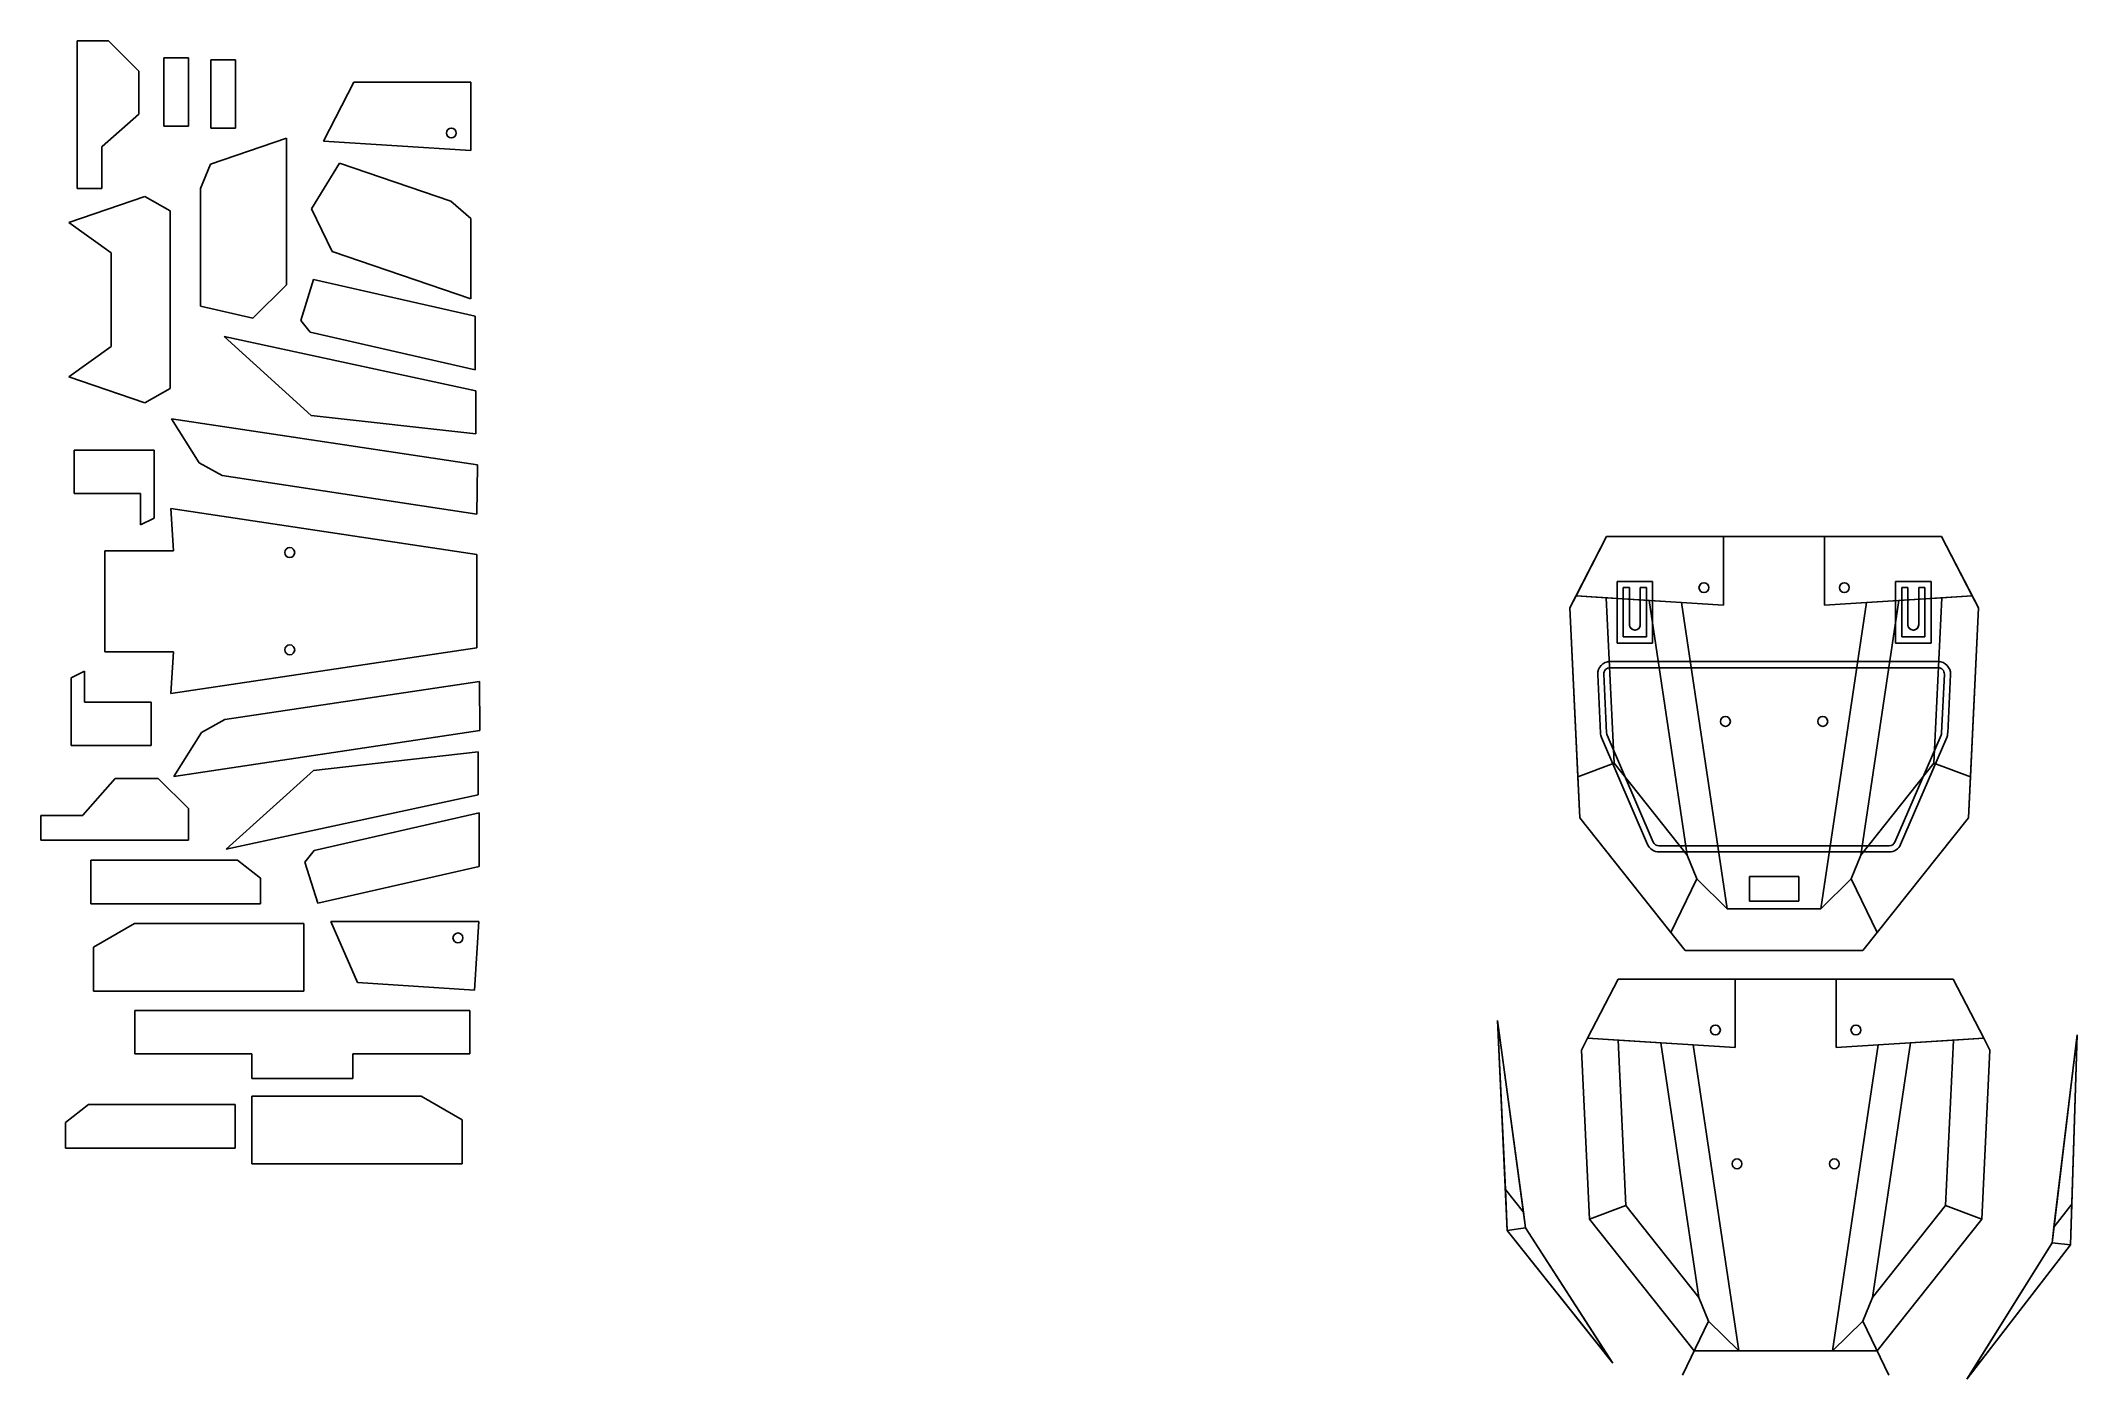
# Model space of a CAD drawing. Header units: millimetres. Extents: x 76 to 1729, y 449 to 1535.
import ezdxf

# ---------------------------------------------------------------- set-up
doc = ezdxf.new("R2010")
doc.units = ezdxf.units.MM

msp = doc.modelspace()

# ---------------------------------------------------------------- linework, layer by layer
for p, q in [((130.8, 1535, 0.9), (105.4, 1535, 0.9)), ((105.4, 1415, 0.9), (105.4, 1535, 0.9)), ((130.8, 1535, 0.9), (155.4, 1510.3, 0.9)), ((175.8, 1521.2, 0.9), (175.8, 1465.6, 0.9)), ((175.8, 1521.2, 0.9), (195.8, 1521.2, 0.9)), ((195.8, 1465.6, 0.9), (195.8, 1521.2, 0.9)), ((155.4, 1510.3, 0.9), (155.4, 1475.4, 0.9)), ((213.9, 1519.6, 0.9), (213.9, 1464, 0.9)), ((213.9, 1519.6, 0.9), (233.9, 1519.6, 0.9)), ((233.9, 1464, 0.9), (233.9, 1519.6, 0.9)), ((330, 1501.5, 0.9), (305.2, 1453.5, 0.9)), ((330, 1501.5, 0.9), (425, 1501.5, 0.9)), ((425, 1501.5, 0.9), (425, 1445.9, 0.9)), ((125.5, 1449.2, 0.9), (155.4, 1475.4, 0.9)), ((195.8, 1465.6, 0.9), (175.8, 1465.6, 0.9)), ((213.5, 1434.9, 0.9), (275.3, 1456, 0.9)), ((233.9, 1464, 0.9), (213.9, 1464, 0.9)), ((275.3, 1336.9, 0.9), (275.3, 1456, 0.9)), ((125.4, 1449.1, 0.9), (125.4, 1449.2, 0.9)), ((125.5, 1449.2, 0.9), (125.4, 1449.2, 0.9)), ((125.4, 1449.1, 0.9), (125.4, 1415, 0.9)), ((125.5, 1449.2, 0.9), (125.5, 1449.2, 0.9)), ((425, 1445.9, 0.9), (305.2, 1453.5, 0.9)), ((205.4, 1415, 0.9), (213.5, 1434.9, 0.9)), ((318.4, 1435.7, 0.9), (295.5, 1398.6, 0.9)), ((408.7, 1404.8, 0.9), (318.4, 1435.7, 0.9)), ((98.5, 1387.4, 0.9), (160.3, 1408.5, 0.9)), ((125.4, 1415, 0.9), (105.4, 1415, 0.9)), ((160.3, 1408.5, 0.9), (180.9, 1396.9, 0.9)), ((205.4, 1415, 0.9), (205.4, 1319.6, 0.9)), ((180.9, 1396.9, 0.9), (180.9, 1252.7, 0.9)), ((312.2, 1363.9, 0.9), (295.5, 1398.6, 0.9)), ((408.7, 1404.8, 0.9), (424.9, 1390.7, 0.9)), ((424.9, 1390.7, 0.9), (424.9, 1325.4, 0.9)), ((98.5, 1387.4, 0.9), (132.8, 1362.8, 0.9)), ((132.8, 1362.8, 0.9), (132.8, 1286.8, 0.9)), ((312.2, 1363.9, 0.9), (424.9, 1325.4, 0.9)), ((287, 1308, 0.9), (297.3, 1341.3, 0.9)), ((297.3, 1341.3, 0.9), (428.4, 1311.4, 0.9)), ((275.3, 1336.9, 0.9), (247.8, 1309.9, 0.9)), ((205.4, 1319.6, 0.9), (247.8, 1309.9, 0.9)), ((294.4, 1298.4, 0.9), (287, 1308, 0.9)), ((428.4, 1311.4, 0.9), (428.4, 1267.9, 0.9)), ((428.9, 1250.9, 0.9), (224.6, 1294.9, 0.9)), ((224.6, 1294.9, 0.9), (295.4, 1230.9, 0.9)), ((428.4, 1267.9, 0.9), (294.4, 1298.4, 0.9)), ((98.5, 1262.2, 0.9), (132.8, 1286.8, 0.9)), ((98.5, 1262.2, 0.9), (160.3, 1241.1, 0.9)), ((160.3, 1241.1, 0.9), (180.9, 1252.7, 0.9)), ((428.9, 1216, 0.9), (428.9, 1250.9, 0.9)), ((204.3, 1192.5, 0.9), (181.8, 1228.2, 0.9)), ((181.8, 1228.2, 0.9), (430.2, 1190.7, 0.9)), ((428.9, 1216, 0.9), (295.4, 1230.9, 0.9)), ((102.8, 1167.6, 0.9), (102.8, 1202.6, 0.9)), ((102.8, 1202.6, 0.9), (167.7, 1202.6, 0.9)), ((167.7, 1147.6, 0.9), (167.7, 1202.6, 0.9)), ((223.1, 1182, 0.9), (204.3, 1192.5, 0.9)), ((429.7, 1190.6, 0.9), (430.2, 1190.6, 0.9)), ((430.2, 1190.5, 0.9), (429.7, 1190.6, 0.9)), ((430.2, 1190.5, 0.9), (429.7, 1150.8, 0.9)), ((430.2, 1190.7, 0.9), (430.2, 1190.6, 0.9)), ((429.7, 1150.8, 0.9), (223.1, 1182, 0.9)), ((102.8, 1167.6, 0.9), (156.8, 1167.6, 0.9)), ((156.8, 1142.2, 0.9), (156.8, 1167.6, 0.9)), ((167.7, 1147.6, 0.9), (156.8, 1142.2, 0.9)), ((181.4, 1155.2, 0.9), (183.5, 1121.1, 0.9)), ((429.8, 1118.1, 0.9), (181.4, 1155.2, 0.9)), ((1317, 1074.8, 85), (1346.8, 1132.5, 85)), ((1346.8, 1132.5, 50), (1322, 1084.5, 50)), ((1346.8, 1132.5, 85), (1346.8, 1132.5, 50)), ((1346.8, 1132.5, 85), (1618.8, 1132.5, 85)), ((1346.8, 1132.5, 50), (1441.8, 1132.5, 50)), ((1441.8, 1132.5, 50), (1441.8, 1076.8, 50)), ((1441.8, 1132.5, 50), (1441.8, 1132.5, 30)), ((1441.8, 1076.8, 30), (1441.8, 1132.5, 30)), ((1441.8, 1132.5, 30), (1523.8, 1132.5, 30)), ((1523.8, 1132.5, 50), (1523.8, 1076.8, 50)), ((1618.8, 1132.5, 50), (1523.8, 1132.5, 50)), ((1523.8, 1132.5, 50), (1523.8, 1132.5, 30)), ((1523.8, 1076.8, 30), (1523.8, 1132.5, 30)), ((1618.8, 1132.5, 50), (1643.6, 1084.5, 50)), ((1618.8, 1132.5, 50), (1618.8, 1132.5, 85)), ((1618.8, 1132.5, 85), (1648.6, 1074.8, 85)), ((127.9, 1039.1, 0.9), (127.9, 1121.1, 0.9)), ((183.5, 1121.1, 0.9), (127.9, 1121.1, 0.9)), ((429.8, 1118.1, 0.9), (429.8, 1042.1, 0.9)), ((1384.2, 1096.1, 81), (1355.4, 1096.1, 81)), ((1355.4, 1096.1, 81), (1355.4, 1046.1, 81)), ((1384.2, 1046.1, 81), (1384.2, 1096.1, 81)), ((1610.2, 1096.1, 81), (1581.4, 1096.1, 81)), ((1581.4, 1096.1, 81), (1581.4, 1046.1, 81)), ((1610.2, 1046.1, 81), (1610.2, 1096.1, 81)), ((1317, 1074.8, 30), (1322, 1084.5, 24.6)), ((1323.5, 937.6, 30), (1317, 1074.8, 30)), ((1325.1, 904.3, 85), (1317, 1074.8, 85)), ((1317, 1074.8, 30), (1317, 1074.8, 85)), ((1322, 1084.5, 24.6), (1346.6, 1082.9)), ((1322, 1084.5, 24.6), (1322, 1084.5, 50)), ((1441.8, 1076.8, 50), (1322, 1084.5, 50)), ((1346.6, 1082.9), (1353, 948.7)), ((1346.6, 1082.9), (1381.5, 1080.7)), ((1365.4, 1091.1, 85), (1360.4, 1091.1, 85)), ((1360.4, 1051.1, 85), (1360.4, 1091.1, 85)), ((1365.4, 1061.1, 85), (1365.4, 1091.1, 85)), ((1365.4, 1091.1, 97.5), (1365.4, 1091.1, 85)), ((1365.4, 1061.1, 97.5), (1365.4, 1091.1, 97.5)), ((1374.2, 1091.1, 85), (1374.2, 1091.1, 97.5)), ((1374.2, 1061.1, 97.5), (1374.2, 1091.1, 97.5)), ((1374.2, 1091.1, 85), (1374.2, 1061.1, 85)), ((1379.2, 1091.1, 85), (1374.2, 1091.1, 85)), ((1379.2, 1051.1, 85), (1379.2, 1091.1, 85)), ((1407.6, 1079, 29.9), (1381.5, 1080.7)), ((1381.5, 1080.7), (1412.3, 873.9)), ((1407.6, 1079, 29.9), (1407.7, 1079, 29.8)), ((1407.6, 1079, 29.9), (1407.7, 1078.6, 29.9)), ((1407.7, 1079, 29.8), (1407.7, 1078.6, 29.9)), ((1444.8, 830.5, 30), (1407.7, 1079, 30)), ((1407.7, 1079, 30), (1407.7, 1079, 29.9)), ((1407.7, 1079, 29.8), (1407.7, 1079, 29.9)), ((1407.7, 1079, 30), (1441.8, 1076.8, 30)), ((1407.7, 1078.6, 29.9), (1407.7, 1079, 29.9)), ((1441.8, 1076.8, 30), (1441.8, 1076.8, 50)), ((1520.8, 830.5, 30), (1557.9, 1079, 30)), ((1523.8, 1076.8, 50), (1643.6, 1084.5, 50)), ((1557.9, 1079, 30), (1523.8, 1076.8, 30)), ((1523.8, 1076.8, 30), (1523.8, 1076.8, 50)), ((1584.1, 1080.7), (1553.2, 873.9)), ((1557.9, 1079, 29.8), (1557.9, 1078.6, 29.9)), ((1557.9, 1079, 30), (1557.9, 1079, 29.9)), ((1558, 1079, 29.9), (1557.9, 1079, 29.8)), ((1557.9, 1079, 29.8), (1557.9, 1079, 29.9)), ((1557.9, 1078.6, 29.9), (1557.9, 1079, 29.9)), ((1558, 1079, 29.9), (1557.9, 1078.6, 29.9)), ((1558, 1079, 29.9), (1584.1, 1080.7)), ((1618.9, 1082.9), (1584.1, 1080.7)), ((1591.4, 1091.1, 85), (1586.4, 1091.1, 85)), ((1586.4, 1051.1, 85), (1586.4, 1091.1, 85)), ((1591.4, 1061.1, 85), (1591.4, 1091.1, 85)), ((1591.4, 1091.1, 97.5), (1591.4, 1091.1, 85)), ((1591.4, 1061.1, 97.5), (1591.4, 1091.1, 97.5)), ((1600.2, 1091.1, 85), (1600.2, 1091.1, 97.5)), ((1600.2, 1061.1, 97.5), (1600.2, 1091.1, 97.5)), ((1600.2, 1091.1, 85), (1600.2, 1061.1, 85)), ((1605.2, 1091.1, 85), (1600.2, 1091.1, 85)), ((1605.2, 1051.1, 85), (1605.2, 1091.1, 85)), ((1618.9, 1082.9), (1612.5, 948.7)), ((1643.6, 1084.5, 24.6), (1618.9, 1082.9)), ((1648.6, 1074.8, 85), (1640.5, 904.3, 85)), ((1642.1, 937.6, 30), (1648.6, 1074.8, 30)), ((1648.6, 1074.8, 30), (1643.6, 1084.5, 24.6)), ((1643.6, 1084.5, 24.6), (1643.6, 1084.5, 50)), ((1648.6, 1074.8, 30), (1648.6, 1074.8, 85)), ((1365.4, 1061.1, 97.5), (1365.4, 1061.1, 85)), ((1365.4, 1061.1, 97.5), (1365.4, 1061.1, 97.5)), ((1374.2, 1061.1, 97.5), (1374.2, 1061.1, 97.5)), ((1374.2, 1061.1, 85), (1374.2, 1061.1, 97.5)), ((1591.4, 1061.1, 97.5), (1591.4, 1061.1, 85)), ((1591.4, 1061.1, 97.5), (1591.4, 1061.1, 97.5)), ((1600.2, 1061.1, 97.5), (1600.2, 1061.1, 97.5)), ((1600.2, 1061.1, 85), (1600.2, 1061.1, 97.5)), ((429.8, 1042.1, 0.9), (181.4, 1005.1, 0.9)), ((1355.4, 1046.1, 81), (1384.2, 1046.1, 81)), ((1360.4, 1051.1, 85), (1379.2, 1051.1, 85)), ((1581.4, 1046.1, 81), (1610.2, 1046.1, 81)), ((1586.4, 1051.1, 85), (1605.2, 1051.1, 85)), ((183.5, 1039.1, 0.9), (127.9, 1039.1, 0.9)), ((181.4, 1005.1, 0.9), (183.5, 1039.1, 0.9)), ((1349.6, 1031.1, 83), (1616, 1031.1, 83)), ((1349.6, 1031.1, 83), (1349.6, 1031.1, 81)), ((1616, 1031.1, 81), (1349.6, 1031.1, 81)), ((1616, 1026.1, 81), (1349.6, 1026.1, 81)), ((1349.6, 1026.1, 81), (1349.6, 1026.1, 79)), ((1616, 1026.1, 79), (1349.6, 1026.1, 79)), ((1616, 1031.1, 81), (1616, 1031.1, 83)), ((1616, 1026.1, 79), (1616, 1026.1, 81)), ((100.4, 1018, 0.9), (111.2, 1023.4, 0.9)), ((100.4, 1018, 0.9), (100.4, 963, 0.9)), ((111.2, 1023.4, 0.9), (111.2, 998, 0.9)), ((431.8, 1014.9, 0.9), (225.1, 984, 0.9)), ((432.2, 975.2, 0.9), (431.8, 1014.9, 0.9)), ((1339.6, 1020.6, 81), (1341.8, 972.9, 81)), ((1339.6, 1020.6, 81), (1339.6, 1020.6, 83)), ((1341.8, 972.9, 83), (1339.6, 1020.6, 83)), ((1344.6, 1020.8, 79), (1344.6, 1020.8, 81)), ((1344.6, 1020.8, 81), (1346.8, 973.2, 81)), ((1344.6, 1020.8, 79), (1346.8, 973.2, 79)), ((1618.7, 973.2, 81), (1621, 1020.8, 81)), ((1618.7, 973.2, 79), (1621, 1020.8, 79)), ((1621, 1020.8, 81), (1621, 1020.8, 79)), ((1623.7, 972.9, 81), (1626, 1020.6, 81)), ((1626, 1020.6, 83), (1623.7, 972.9, 83)), ((1626, 1020.6, 83), (1626, 1020.6, 81)), ((165.3, 998, 0.9), (111.2, 998, 0.9)), ((165.3, 963, 0.9), (165.3, 998, 0.9)), ((225.1, 984, 0.9), (206.3, 973.6, 0.9)), ((100.4, 963, 0.9), (165.3, 963, 0.9)), ((183.7, 937.9, 0.9), (432.2, 975, 0.9)), ((206.3, 973.6, 0.9), (183.7, 937.9, 0.9)), ((432.2, 975.2, 0.9), (431.8, 975.1, 0.9)), ((431.8, 975.1, 0.9), (432.2, 975.1, 0.9)), ((432.2, 975, 0.9), (432.2, 975.1, 0.9)), ((1341.8, 972.9, 83), (1341.8, 972.9, 81)), ((1342.7, 969.5, 81), (1380.1, 882.6, 81)), ((1342.7, 969.5, 81), (1342.7, 969.5, 83)), ((1380.1, 882.6, 83), (1342.7, 969.5, 83)), ((1346.8, 973.2, 81), (1346.8, 973.2, 79)), ((1347.2, 971.4, 79), (1347.2, 971.4, 81)), ((1347.2, 971.4, 81), (1384.7, 884.6, 81)), ((1347.2, 971.4, 79), (1384.7, 884.6, 79)), ((1580.9, 884.6, 81), (1618.3, 971.4, 81)), ((1580.9, 884.6, 79), (1618.3, 971.4, 79)), ((1585.5, 882.6, 81), (1622.9, 969.5, 81)), ((1622.9, 969.5, 83), (1585.5, 882.6, 83)), ((1618.3, 971.4, 81), (1618.3, 971.4, 79)), ((1618.7, 973.2, 79), (1618.7, 973.2, 81)), ((1622.9, 969.5, 83), (1622.9, 969.5, 81)), ((1623.7, 972.9, 81), (1623.7, 972.9, 83)), ((226.4, 878.9, 0.9), (297.2, 942.8, 0.9)), ((430.7, 957.7, 0.9), (297.2, 942.8, 0.9)), ((430.7, 957.7, 0.9), (430.7, 922.8, 0.9)), ((1353, 948.7), (1323.5, 937.6, 30)), ((1412.3, 873.9), (1353, 948.7)), ((1553.2, 873.9), (1612.5, 948.7)), ((1612.5, 948.7), (1642.1, 937.6, 30)), ((110, 906.3, 0.9), (136.1, 936.2, 0.9)), ((171.1, 936.2, 0.9), (136.1, 936.2, 0.9)), ((195.8, 911.7, 0.9), (171.1, 936.2, 0.9)), ((1325.1, 904.3, 49.4), (1323.5, 937.6, 30)), ((1640.5, 904.3, 49.4), (1642.1, 937.6, 30)), ((195.8, 911.7, 0.9), (195.8, 886.2, 0.9)), ((430.7, 922.8, 0.9), (226.4, 878.9, 0.9)), ((109.9, 906.2, 0.9), (75.7, 906.2, 0.9)), ((75.7, 906.2, 0.9), (75.7, 886.2, 0.9)), ((110, 906.3, 0.9), (109.9, 906.4, 0.9)), ((109.9, 906.4, 0.9), (109.9, 906.3, 0.9)), ((109.9, 906.2, 0.9), (109.9, 906.3, 0.9)), ((431.6, 908.3, 0.9), (297.7, 877.8, 0.9)), ((431.6, 864.8, 0.9), (431.6, 908.3, 0.9)), ((1410.7, 796.5, 85), (1325.1, 904.3, 85)), ((1325.1, 904.3, 85), (1325.1, 904.3, 49.4)), ((1325.1, 904.3, 49.4), (1399.1, 811.1, 49.4)), ((1640.5, 904.3, 85), (1554.9, 796.5, 85)), ((1640.5, 904.3, 49.4), (1566.5, 811.1, 49.4)), ((1640.5, 904.3, 49.4), (1640.5, 904.3, 85)), ((75.7, 886.2, 0.9), (195.8, 886.2, 0.9)), ((297.7, 877.8, 0.9), (290.2, 868.2, 0.9)), ((1380.1, 882.6, 83), (1380.1, 882.6, 81)), ((1384.7, 884.6, 81), (1384.7, 884.6, 79)), ((1389.3, 881.6, 79), (1576.3, 881.6, 79)), ((1389.3, 881.6, 79), (1389.3, 881.6, 81)), ((1389.3, 881.6, 81), (1576.3, 881.6, 81)), ((1389.3, 876.6, 81), (1576.3, 876.6, 81)), ((1389.3, 876.6, 81), (1389.3, 876.6, 83)), ((1576.3, 876.6, 83), (1389.3, 876.6, 83)), ((1576.3, 881.6, 81), (1576.3, 881.6, 79)), ((1576.3, 876.6, 83), (1576.3, 876.6, 81)), ((1580.9, 884.6, 79), (1580.9, 884.6, 81)), ((1585.5, 882.6, 81), (1585.5, 882.6, 83)), ((116.5, 869.9, 0.9), (235.5, 869.9, 0.9)), ((116.5, 869.9, 0.9), (116.5, 834.4, 0.9)), ((235.5, 869.9, 0.9), (254.1, 855.4, 0.9)), ((290.2, 868.2, 0.9), (300.6, 835, 0.9)), ((300.6, 835, 0.9), (431.6, 864.8, 0.9)), ((1412.3, 873.9), (1420.2, 854.8, 5.8)), ((1553.2, 873.9), (1545.4, 854.8, 5.8)), ((254.1, 855.4, 0.9), (254.1, 834.4, 0.9)), ((1420.2, 854.8, 5.8), (1399.1, 811.1, 49.4)), ((1420.2, 854.8, 5.8), (1444.8, 830.5, 30)), ((1502.8, 856.6, 80), (1462.8, 856.6, 80)), ((1462.8, 856.6, 76), (1502.8, 856.6, 76)), ((1462.8, 856.6, 80), (1462.8, 836.6, 80)), ((1462.8, 856.6, 76), (1462.8, 856.6, 80)), ((1462.8, 836.6, 76), (1462.8, 856.6, 76)), ((1502.8, 836.6, 80), (1502.8, 856.6, 80)), ((1502.8, 856.6, 76), (1502.8, 836.6, 76)), ((1502.8, 856.6, 76), (1502.8, 856.6, 80)), ((1545.4, 854.8, 5.8), (1520.8, 830.5, 30)), ((1545.4, 854.8, 5.8), (1566.5, 811.1, 49.4)), ((116.5, 834.4, 0.9), (254.1, 834.4, 0.9)), ((1520.8, 830.5, 30), (1444.8, 830.5, 30)), ((1462.8, 836.6, 80), (1502.8, 836.6, 80)), ((1502.8, 836.6, 76), (1462.8, 836.6, 76)), ((1462.8, 836.6, 76), (1462.8, 836.6, 80)), ((1502.8, 836.6, 76), (1502.8, 836.6, 80)), ((118.6, 799.2, 0.9), (151.9, 818.6, 0.9)), ((151.9, 818.6, 0.9), (289.3, 818.6, 0.9)), ((289.3, 818.6, 0.9), (289.3, 763.6, 0.9)), ((332.9, 770.6, 0.9), (311.3, 820, 0.9)), ((431.3, 820, 0.9), (311.3, 820, 0.9)), ((427.8, 764.5, 0.9), (431.3, 820, 0.9)), ((1399.1, 811.1, 49.4), (1410.7, 796.5, 64)), ((1566.5, 811.1, 49.4), (1554.9, 796.5, 64)), ((118.6, 799.2, 0.9), (118.6, 763.6, 0.9)), ((1554.9, 796.5, 85), (1410.7, 796.5, 85)), ((1554.9, 796.5, 64), (1410.7, 796.5, 64)), ((1410.7, 796.5, 85), (1410.7, 796.5, 64)), ((1554.9, 796.5, 64), (1554.9, 796.5, 85)), ((289.3, 763.6, 0.9), (118.6, 763.6, 0.9)), ((332.9, 770.6, 0.9), (427.8, 764.5, 0.9)), ((1356.2, 773.4, 50), (1331.4, 725.4, 50)), ((1356.2, 773.4, 50), (1451.2, 773.4, 50)), ((1451.2, 773.4, 50), (1451.2, 717.7, 50)), ((1451.2, 773.4, 50), (1451.2, 773.4, 30)), ((1451.2, 717.7, 30), (1451.2, 773.4, 30)), ((1451.2, 773.4, 30), (1533.2, 773.4, 30)), ((1533.2, 773.4, 50), (1533.2, 717.7, 50)), ((1628.2, 773.4, 50), (1533.2, 773.4, 50)), ((1533.2, 773.4, 50), (1533.2, 773.4, 30)), ((1533.2, 717.7, 30), (1533.2, 773.4, 30)), ((1628.2, 773.4, 50), (1653, 725.4, 50)), ((152.1, 747.8, 0.9), (152.1, 712.8, 0.9)), ((152.1, 747.8, 0.9), (424.1, 747.8, 0.9)), ((424.1, 712.8, 0.9), (424.1, 747.8, 0.9)), ((1279.4, 584.1, 30), (1258.2, 739.8, 30)), ((1258.2, 739.8, 80), (1281.1, 571.4, 80)), ((1266.2, 569.4, 80), (1258.2, 739.8, 80)), ((1258.2, 739.8, 80), (1258.2, 739.8, 30)), ((1258.2, 739.8, 30), (1264.7, 602.6, 30)), ((1728.9, 728.1, 80), (1708.4, 559.4, 80)), ((1710, 572.1, 30), (1728.9, 728.1, 30)), ((1723.3, 557.6, 80), (1728.9, 728.1, 80)), ((1728.9, 728.1, 30), (1724.4, 590.8, 30)), ((1728.9, 728.1, 80), (1728.9, 728.1, 30)), ((152.1, 712.8, 0.9), (247.1, 712.8, 0.9)), ((247.1, 712.8, 0.9), (247.1, 692.8, 0.9)), ((424.1, 712.8, 0.9), (329.1, 712.8, 0.9)), ((329.1, 712.8, 0.9), (329.1, 692.8, 0.9)), ((1331.4, 725.4, 30), (1326.4, 715.7, 30)), ((1326.4, 715.7, 30), (1331.4, 725.4, 24.6)), ((1332.9, 578.5, 30), (1326.4, 715.7, 30)), ((1332.9, 578.5, 30), (1326.4, 715.7, 30)), ((1451.2, 717.7, 30), (1331.4, 725.4, 30)), ((1331.4, 725.4, 30), (1331.4, 725.4, 50)), ((1451.2, 717.7, 50), (1331.4, 725.4, 50)), ((1331.4, 725.4, 24.6), (1356.1, 723.8)), ((1331.4, 725.4, 24.6), (1331.4, 725.4, 50)), ((1356.1, 723.8), (1362.4, 589.6)), ((1356.1, 723.8), (1390.9, 721.6)), ((1417, 719.9, 29.9), (1390.9, 721.6)), ((1390.9, 721.6), (1421.8, 514.8)), ((1417, 719.9, 29.9), (1417.1, 719.9, 29.8)), ((1417, 719.9, 29.9), (1417.1, 719.5, 29.9)), ((1417.1, 719.9, 29.8), (1417.1, 719.5, 29.9)), ((1454.2, 471.5, 30), (1417.1, 719.9, 30)), ((1417.1, 719.9, 30), (1417.1, 719.9, 29.9)), ((1417.1, 719.9, 29.8), (1417.1, 719.9, 29.9)), ((1417.1, 719.5, 29.9), (1417.1, 719.9, 29.9)), ((1451.2, 717.7, 30), (1451.2, 717.7, 50)), ((1530.2, 471.5, 30), (1567.3, 719.9, 30)), ((1653, 725.4, 30), (1533.2, 717.7, 30)), ((1533.2, 717.7, 50), (1653, 725.4, 50)), ((1533.2, 717.7, 30), (1533.2, 717.7, 50)), ((1593.5, 721.6), (1562.7, 514.8)), ((1567.3, 719.9, 29.8), (1567.3, 719.5, 29.9)), ((1567.3, 719.9, 30), (1567.3, 719.9, 29.9)), ((1567.4, 719.9, 29.9), (1567.3, 719.9, 29.8)), ((1567.3, 719.9, 29.8), (1567.3, 719.9, 29.9)), ((1567.3, 719.5, 29.9), (1567.3, 719.9, 29.9)), ((1567.4, 719.9, 29.9), (1567.3, 719.5, 29.9)), ((1567.4, 719.9, 29.9), (1593.5, 721.6)), ((1628.3, 723.8), (1593.5, 721.6)), ((1628.3, 723.8), (1622, 589.6)), ((1653, 725.4, 24.6), (1628.3, 723.8)), ((1651.5, 578.5, 30), (1658, 715.7, 30)), ((1651.5, 578.5, 30), (1658, 715.7, 30)), ((1658, 715.7, 30), (1653, 725.4, 30)), ((1653, 725.4, 30), (1653, 725.4, 50)), ((1658, 715.7, 30), (1653, 725.4, 24.6)), ((1653, 725.4, 24.6), (1653, 725.4, 50)), ((247.1, 692.8, 0.9), (329.1, 692.8, 0.9)), ((247.2, 678.4, 0.9), (247.2, 623.4, 0.9)), ((384.5, 678.4, 0.9), (247.2, 678.4, 0.9)), ((417.8, 659, 0.9), (384.5, 678.4, 0.9)), ((114.5, 671.6, 0.9), (95.9, 657, 0.9)), ((233.6, 671.6, 0.9), (114.5, 671.6, 0.9)), ((233.6, 636, 0.9), (233.6, 671.6, 0.9)), ((95.9, 636, 0.9), (95.9, 657, 0.9)), ((417.8, 623.4, 0.9), (417.8, 659, 0.9)), ((95.9, 636, 0.9), (233.6, 636, 0.9)), ((417.8, 623.4, 0.9), (247.2, 623.4, 0.9)), ((1279.4, 584.1, 30), (1264.7, 602.6, 30)), ((1264.7, 602.6, 30), (1266.2, 569.4, 49.4)), ((1281.1, 571.4, 36.5), (1279.4, 584.1, 30)), ((1362.4, 589.6), (1332.9, 578.5, 30)), ((1421.8, 514.8), (1362.4, 589.6)), ((1562.7, 514.8), (1622, 589.6)), ((1622, 589.6), (1651.5, 578.5, 30)), ((1710, 572.1, 30), (1724.4, 590.8, 30)), ((1724.4, 590.8, 30), (1723.3, 557.6, 49.4)), ((1266.2, 569.4, 49.4), (1281.1, 571.4, 36.5)), ((1281.1, 571.4, 80), (1266.2, 569.4, 80)), ((1281.1, 571.4, 50), (1266.2, 569.4, 50)), ((1266.2, 569.4, 80), (1281.1, 571.4, 80)), ((1266.2, 569.4, 80), (1266.2, 569.4, 49.4)), ((1266.2, 569.4, 50), (1340.7, 475.6, 50)), ((1351.8, 461.6, 80), (1266.2, 569.4, 80)), ((1266.2, 569.4, 80), (1266.2, 569.4, 50)), ((1281.1, 571.4, 80), (1281.1, 571.4, 36.5)), ((1281.1, 571.4, 80), (1281.1, 571.4, 50)), ((1342.8, 475.6, 50), (1281.1, 571.4, 50)), ((1281.1, 571.4, 80), (1351.8, 461.6, 80)), ((1332.9, 578.5, 30), (1417.9, 471.5, 30)), ((1566.5, 471.5, 30), (1651.5, 578.5, 30)), ((1708.4, 559.4, 36.5), (1710, 572.1, 30)), ((1708.4, 559.4, 80), (1639.3, 448.5, 80)), ((1639.3, 448.5, 80), (1723.3, 557.6, 80)), ((1648.1, 462.7, 50), (1708.4, 559.4, 50)), ((1723.3, 557.6, 50), (1650.2, 462.7, 50)), ((1708.4, 559.4, 80), (1708.4, 559.4, 36.5)), ((1723.3, 557.6, 49.4), (1708.4, 559.4, 36.5)), ((1708.4, 559.4, 80), (1723.3, 557.6, 80)), ((1708.4, 559.4, 50), (1723.3, 557.6, 50)), ((1723.3, 557.6, 80), (1708.4, 559.4, 80)), ((1708.4, 559.4, 80), (1708.4, 559.4, 50)), ((1723.3, 557.6, 80), (1723.3, 557.6, 49.4)), ((1723.3, 557.6, 80), (1723.3, 557.6, 50)), ((1421.8, 514.8), (1429.6, 495.7, 5.8)), ((1562.7, 514.8), (1554.8, 495.7, 5.8)), ((1429.6, 495.7, 5.8), (1408.5, 452, 49.4)), ((1429.6, 495.7, 5.8), (1454.2, 471.5, 30)), ((1554.8, 495.7, 5.8), (1530.2, 471.5, 30)), ((1554.8, 495.7, 5.8), (1575.9, 452, 49.4)), ((1340.7, 475.6, 50), (1351.8, 461.6, 64)), ((1340.7, 475.6, 50), (1342.8, 475.6, 50)), ((1351.8, 461.6, 64), (1342.8, 475.6, 50)), ((1566.5, 471.5, 30), (1417.9, 471.5, 30)), ((1530.2, 471.5, 30), (1454.2, 471.5, 30)), ((1351.8, 461.6, 80), (1351.8, 461.6, 64)), ((1650.2, 462.7, 50), (1639.3, 448.5, 64)), ((1639.3, 448.5, 64), (1648.1, 462.7, 50)), ((1639.3, 448.5, 80), (1639.3, 448.5, 64)), ((1650.2, 462.7, 50), (1648.1, 462.7, 50))]:
    msp.add_line(p, q)
at = {"extrusion": (0, 0, -1)}
for centre in [(-409, 1460.1, -0.9), (-1425.8, 1091.1, -50), (-1522.3, 982.5, -50), (-1522.3, 982.5, -30), (-1435.2, 732, -50), (-1531.7, 623.4, -50), (-1531.7, 623.4, -30)]:
    msp.add_circle(centre, 4, dxfattribs=at)
at = {"extrusion": (-3.21677e-15, 1.9697e-31, -1)}
msp.add_circle((-277.9, 1119.6, -0.9), 4, dxfattribs=at)
for centre in [(1425.8, 1091.1, 85), (1539.8, 1091.1, 85), (1539.8, 1091.1, 50), (277.9, 1040.6, 0.9), (1443.3, 982.5, 50), (1443.3, 982.5, 30), (414.4, 806.8, 0.9), (1435.2, 732, 85), (1549.2, 732, 85), (1549.2, 732, 50), (1452.7, 623.4, 50), (1452.7, 623.4, 30)]:
    msp.add_circle(centre, 4)
at = {"extrusion": (0, 0, -1)}
for centre, radius, start, end in [((-1369.8, 1061.1, -85), 4.4, 180, 0), ((-1595.8, 1061.1, -85), 4.4, 180, 0), ((-1349.6, 1021.1, -83), 10, 357.2844, 90), ((-1616, 1021.1, -83), 10, 90, 182.7156), ((-1351.8, 973.4, -83), 10, 336.694, 357.2844), ((-1613.7, 973.4, -83), 10, 182.7156, 203.306), ((-1389.3, 886.6, -83), 10, 270, 336.694), ((-1576.3, 886.6, -83), 10, 203.306, 270)]:
    msp.add_arc(centre, radius, start, end, dxfattribs=at)
for centre, radius, start, end in [((1369.8, 1061.1, 97.5), 4.4, 180, 270.0854), ((1369.8, 1061.1, 97.5), 4.4, 180, 269.9146), ((1595.8, 1061.1, 97.5), 4.4, 180, 270.0854), ((1595.8, 1061.1, 97.5), 4.4, 180, 269.9146), ((1349.6, 1021.1, 81), 10, 90, 182.7156), ((1349.6, 1021.1, 79), 5, 90, 182.7156), ((1616, 1021.1, 81), 10, 357.2844, 90), ((1616, 1021.1, 79), 5, 357.2844, 90), ((1351.8, 973.4, 81), 10, 182.7156, 203.306), ((1351.8, 973.4, 79), 5, 182.7156, 203.306), ((1613.7, 973.4, 79), 5, 336.694, 357.2844), ((1613.7, 973.4, 81), 10, 336.694, 357.2844), ((1389.3, 886.6, 81), 10, 203.306, 270), ((1389.3, 886.6, 79), 5, 203.306, 270), ((1576.3, 886.6, 79), 5, 270, 336.694), ((1576.3, 886.6, 81), 10, 270, 336.694)]:
    msp.add_arc(centre, radius, start, end)
at = {"extrusion": (2.47151e-16, -9.70674e-16, -1)}
for centre, start, end in [((-1349.6, 1021.1, -81), 357.2844, 90), ((-1616, 1021.1, -81), 90, 182.7156), ((-1351.8, 973.4, -81), 336.694, 357.2844), ((-1613.7, 973.4, -81), 182.7156, 203.306), ((-1389.3, 886.6, -81), 270, 336.694), ((-1576.3, 886.6, -81), 203.306, 270)]:
    msp.add_arc(centre, 5, start, end, dxfattribs=at)
for points in [[(1369.8, 1056.7, 97.5), (1369.8, 1056.7, 97.5), (1369.8, 1056.7, 97.5), (1370.1, 1056.7, 97.5), (1370.4, 1056.7, 97.5), (1370.9, 1056.8, 97.5), (1371.2, 1056.9, 97.5), (1371.7, 1057.1, 97.5), (1372, 1057.2, 97.5), (1372.5, 1057.6, 97.5), (1372.7, 1057.8, 97.5), (1373.1, 1058.1, 97.5), (1373.3, 1058.4, 97.5), (1373.6, 1058.8, 97.5), (1373.7, 1059.1, 97.5), (1374, 1059.6, 97.5), (1374, 1059.9, 97.5), (1374.2, 1060.5, 97.5), (1374.2, 1060.8, 97.5), (1374.2, 1061.1, 97.5)], [(1595.8, 1056.7, 97.5), (1595.8, 1056.7, 97.5), (1595.8, 1056.7, 97.5), (1596.1, 1056.7, 97.5), (1596.4, 1056.7, 97.5), (1596.9, 1056.8, 97.5), (1597.2, 1056.9, 97.5), (1597.7, 1057.1, 97.5), (1598, 1057.2, 97.5), (1598.5, 1057.6, 97.5), (1598.7, 1057.8, 97.5), (1599.1, 1058.1, 97.5), (1599.3, 1058.4, 97.5), (1599.6, 1058.8, 97.5), (1599.7, 1059.1, 97.5), (1600, 1059.6, 97.5), (1600, 1059.9, 97.5), (1600.2, 1060.5, 97.5), (1600.2, 1060.8, 97.5), (1600.2, 1061.1, 97.5)]]:
    msp.add_open_spline(points, degree=3, knots=[-6.623092, -6.623092, -6.623092, -6.623092, -6.616537, -6.616537, -5.788787, -5.788787, -4.961036, -4.961036, -4.133285, -4.133285, -3.305535, -3.305535, -2.479151, -2.479151, -1.652767, -1.652767, -0.826384, -0.826384, 0, 0, 0, 0])

doc.saveas('drawing.dxf')
